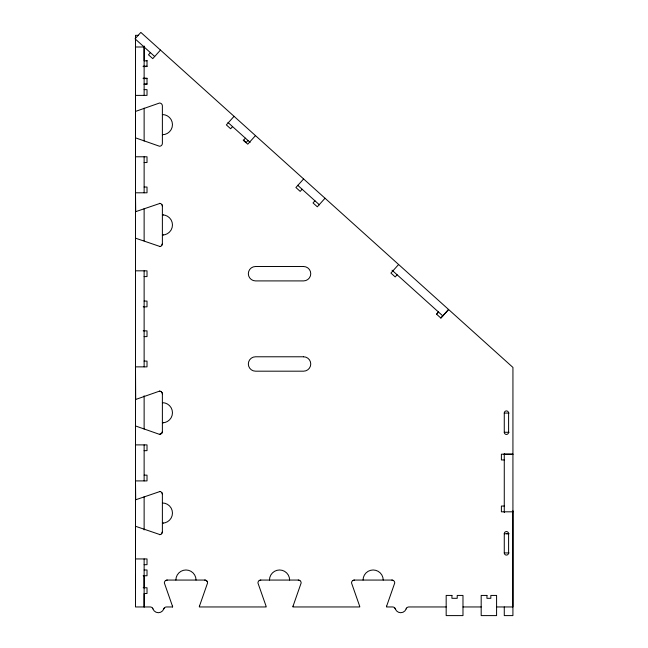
<?xml version="1.0" encoding="UTF-8"?>
<svg xmlns="http://www.w3.org/2000/svg" width="648" height="648" viewBox="0 0 648 648"><rect width="100%" height="100%" fill="white"/><g stroke="black" fill="none" stroke-linecap="round" stroke-linejoin="round"><path stroke-width="0.97" d="M135.489 588.109L135.489 575.351M135.699 499.673L135.489 480.905L147.015 480.905L147.015 475.146L144.131 475.146M135.699 399.362L135.489 366.865L147.015 366.865L147.015 361.098L144.131 361.106M135.699 211.564L135.489 192.796L147.015 192.796L147.015 187.037L144.131 187.037M512.916 510.778L512.916 606.957L496.587 606.957M161.911 204.647A2.9 2.9 0 0 1 162.381 206.218L162.381 243.672L161.538 245.714M161.911 492.755A2.9 2.9 0 0 1 162.381 494.335L162.381 531.789L161.538 533.822M199.398 606.334L207.571 582.949A2.884 2.884 0 0 0 204.687 580.065L167.233 580.065L165.653 580.535M292.985 606.334L301.158 582.949A2.884 2.884 0 0 0 298.274 580.065L260.82 580.065L259.241 580.535M386.573 606.334L394.745 582.949A2.884 2.884 0 0 0 391.862 580.065L354.407 580.065L352.828 580.535M138.372 35.324L135.489 35.324L135.489 606.957L150.214 606.957A2.884 2.884 0 0 1 152.928 608.877A5.759 5.759 0 0 0 163.79 608.877L164.195 608.116M406.571 608.116L406.166 608.877A2.884 2.884 0 0 1 408.88 606.957L446.172 606.957M150.409 52.642L148.481 54.78L152.758 58.636L160.469 50.074M234.066 116.332L226.355 124.902L230.639 128.758L232.567 126.619M245.414 138.186L243.486 140.324L247.763 144.18L255.474 135.618M303.62 178.961L295.909 187.523L300.186 191.379L302.114 189.24M314.96 200.807L313.033 202.946L317.317 206.801L325.029 198.239M398.625 264.506L390.914 273.067L395.191 276.923L397.119 274.784M436.59 314.199L438.518 312.053L436.59 314.199L440.867 318.055L448.578 309.485L440.867 318.055M247.965 140.486L246.038 142.625L243.186 140.057M160.024 203.391L136.315 211.451A2.884 2.884 0 0 1 135.489 211.572M161.077 391.611L159.497 391.133L136.315 399.249A2.892 2.892 0 0 1 135.489 399.371M160.024 491.5L136.315 499.568A2.892 2.892 0 0 1 135.489 499.681M135.489 238.318A2.876 2.876 0 0 1 136.315 238.44L160.024 246.507M144.131 564.7L147.015 564.7L147.015 558.941L135.489 558.941L135.489 526.427A2.876 2.876 0 0 1 136.315 526.549L160.024 534.616M135.489 426.117A2.876 2.876 0 0 1 136.315 426.238L159.497 434.354L161.911 433.05A2.9 2.9 0 0 0 162.381 431.471L162.381 394.016A2.9 2.9 0 0 0 161.911 392.445M163.288 234.989L162.381 235.03A10.085 10.085 0 0 0 172.465 224.945A10.085 10.085 0 0 0 162.381 214.861A10.125 10.125 0 0 1 163.288 214.901M163.288 422.788L162.381 422.828A10.085 10.085 0 0 0 172.465 412.744A10.085 10.085 0 0 0 162.381 402.659M163.288 523.098L162.381 523.139A10.085 10.085 0 0 0 172.465 513.054A10.085 10.085 0 0 0 162.381 502.978M135.489 46.996L144.131 46.996L144.131 60.815L147.015 60.815M143.176 66.177L147.015 66.177M143.176 66.574L147.015 66.574L147.015 60.41M143.176 78.181L147.015 78.181L147.015 84.337L144.131 84.337M143.176 78.578L147.015 78.578M144.131 83.94L147.015 83.94M144.131 89.627L147.015 89.627L147.015 95.386L135.489 95.386L135.489 156.784L147.015 156.784L147.015 162.543L144.131 162.543M135.489 270.824L147.015 270.824L147.015 276.591L144.131 276.591M144.131 301.077L147.015 301.077L147.015 306.844L143.176 306.844M143.176 330.853L147.015 330.853L147.015 336.612L144.131 336.612M504.274 413.068A2.163 2.163 0 0 1 506.436 410.913A2.163 2.163 0 0 1 508.599 413.068L508.599 432.281A2.163 2.163 0 0 1 506.436 434.435A2.163 2.163 0 0 1 504.274 432.281L504.274 413.068L509.077 413.068M504.274 432.281L509.077 432.281M135.489 444.893L147.015 444.893L147.015 450.66L144.131 450.66M504.274 454.191L512.916 454.191L501.39 454.191L501.39 459.95L504.274 459.95M504.274 506.048L501.39 506.048L501.39 511.815L512.916 511.815M506.436 533.725L508.599 533.725L508.599 552.93A2.163 2.163 0 0 1 506.436 555.093A2.163 2.163 0 0 1 504.274 552.93L504.274 533.725A2.163 2.163 0 0 1 506.436 531.562A2.163 2.163 0 0 1 508.599 533.725M504.274 533.725L509.077 533.725M504.274 552.93L509.077 552.93M144.131 569.981L147.015 569.981L147.015 575.748L143.176 575.748M143.176 587.752L147.015 587.752L147.015 593.511L144.131 593.511L144.131 606.957L144.131 558.941M167.233 580.065A2.884 2.884 0 0 0 164.349 582.949L172.522 606.334A2.948 2.948 0 0 1 172.587 606.957L166.512 606.957A2.884 2.884 0 0 0 163.79 608.877M462.98 606.957L481.18 606.957M391.862 580.065L393.433 580.535M298.274 580.065L299.846 580.535M154.686 56.498L135.059 38.823L140.843 32.4L512.941 367.432L512.916 615.6L504.274 615.6L504.274 606.957M227.975 122.48L250.112 142.414M297.675 185.247L319.44 204.841M392.048 270.216L442.795 315.908M394.899 608.116L395.304 608.877A5.759 5.759 0 0 0 406.166 608.877M152.523 608.116L152.928 608.877M504.274 453.511L504.274 512.56M144.131 45.992L144.131 95.386M144.131 108.127L144.131 141.045M144.131 156.784L144.131 192.796M144.131 208.64L144.131 240.878M144.131 270.824L144.131 366.865M144.131 395.807L144.131 429.057M144.131 444.893L144.131 480.905M144.131 496.724L144.131 529.902M144.107 575.748L144.107 587.752M135.489 111.262A2.892 2.892 0 0 0 136.315 111.14L159.497 103.024A2.884 2.884 0 0 1 162.381 105.908L162.381 143.362A2.884 2.884 0 0 1 159.497 146.246L136.315 138.129A2.876 2.876 0 0 0 135.489 138.008M162.381 114.55A10.085 10.085 0 0 1 172.465 124.635A10.085 10.085 0 0 1 162.381 134.719M159.497 203.342A2.884 2.884 0 0 1 162.381 206.218M162.381 243.672A2.884 2.884 0 0 1 159.497 246.556M159.497 391.133A2.884 2.884 0 0 1 162.381 394.016M162.381 431.471A2.884 2.884 0 0 1 159.497 434.354M159.497 491.451A2.884 2.884 0 0 1 162.381 494.327M162.381 531.781A2.884 2.884 0 0 1 159.497 534.665M172.465 606.131A2.892 2.892 0 0 1 172.587 606.957M199.454 606.131A2.876 2.876 0 0 0 199.333 606.957L266.174 606.957A2.892 2.892 0 0 0 266.053 606.131L257.936 582.949A2.884 2.884 0 0 1 260.82 580.065M293.042 606.131A2.876 2.876 0 0 0 292.92 606.957L359.762 606.957A2.892 2.892 0 0 0 359.64 606.131L351.524 582.949A2.884 2.884 0 0 1 354.407 580.065M386.629 606.131A2.876 2.876 0 0 0 386.508 606.957L392.583 606.957A2.884 2.884 0 0 1 395.304 608.877M269.463 580.065A10.085 10.085 0 0 1 279.547 569.981A10.085 10.085 0 0 1 289.632 580.065M363.05 580.065A10.085 10.085 0 0 1 373.135 569.981A10.085 10.085 0 0 1 383.219 580.065M175.875 580.065A10.085 10.085 0 0 1 185.96 569.981A10.085 10.085 0 0 1 196.044 580.065M207.101 581.369A2.859 2.859 0 0 0 206.267 580.535A2.892 2.892 0 0 0 204.687 580.065M303.556 266.506L255.539 266.506A7.201 7.201 0 0 0 248.338 273.707A7.201 7.201 0 0 0 255.539 280.908L303.556 280.908A7.201 7.201 0 0 0 310.757 273.707A7.201 7.201 0 0 0 303.556 266.506M303.556 356.781L255.539 356.781A7.201 7.201 0 0 0 248.338 363.982A7.201 7.201 0 0 0 255.539 371.183L303.556 371.183A7.201 7.201 0 0 0 310.757 363.982A7.201 7.201 0 0 0 303.556 356.781M451.931 595.431L446.172 595.431L446.172 615.6L462.98 615.6L462.98 595.431L457.213 595.431L457.213 598.315L451.931 598.315L451.931 595.431M486.948 595.431L481.18 595.431L481.18 615.6L496.587 615.6L496.587 595.431L490.828 595.431L490.828 598.315L486.948 598.315L486.948 595.431"/></g></svg>
